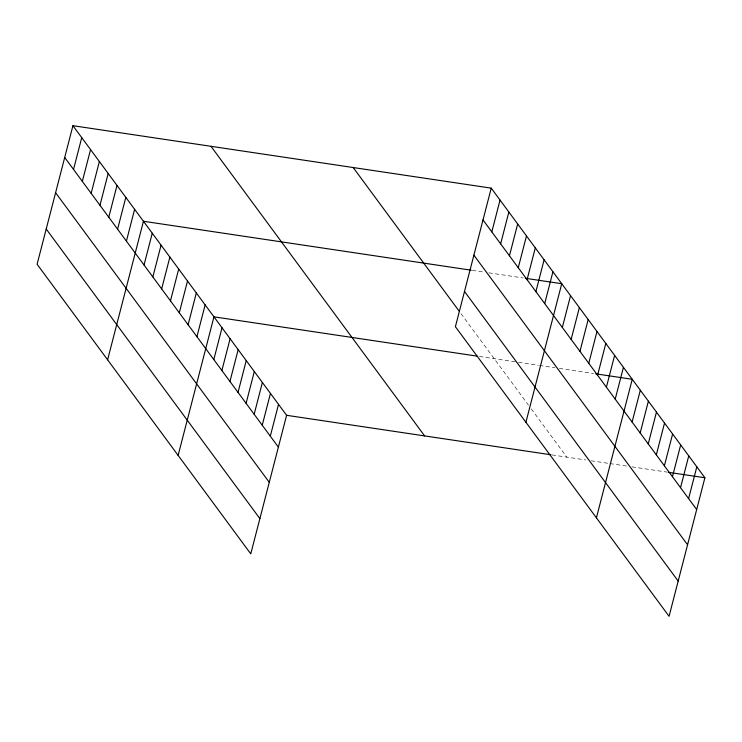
<?xml version="1.0" encoding="UTF-8"?>
<svg xmlns="http://www.w3.org/2000/svg" width="742" height="742" viewBox="0 0 742 742"><rect width="100%" height="100%" fill="white"/><g stroke="black" fill="none" stroke-linecap="round" stroke-linejoin="round"><path stroke-width="0.56" stroke-dasharray="3.71 2.78" d="M472.292 270.366L484.443 272.175M488.857 272.833L523.091 277.944M479.425 356.466L517.406 362.142M518.51 362.309L538.386 365.277M539.49 365.435L554.951 367.744M559.366 368.403L593.6 373.514M552.076 454.939L585.633 459.947M591.161 460.773L608.83 463.407M609.933 463.574L626.498 466.05M632.017 466.866L667.355 472.144M460.995 313.653L528.517 405.178M531.207 408.823L566.86 457.146"/><path stroke-width="1.11" d="M72.929 125.695L37.1 264.245L250.768 553.857L286.607 415.307L72.929 125.695L491.232 188.143L704.9 477.755L669.071 616.305L455.393 326.693L491.232 188.143M73.523 169.445L81.75 137.641M82.334 181.391L90.561 149.587M91.155 193.337L99.372 161.533M99.966 205.284L108.184 173.48M108.777 217.23L117.004 185.426M117.588 229.176L125.815 197.372M126.409 241.122L134.627 209.318M107.609 359.814L143.447 221.264L471.189 270.199M144.031 265.015L152.258 233.211M152.852 276.961L161.07 245.157M161.663 288.907L169.881 257.103M170.475 300.853L178.701 269.049M179.286 312.799L187.513 280.995M188.106 324.746L196.324 292.942M196.918 336.692L205.144 304.888M178.126 455.384L213.956 316.834L477.143 356.132M213.807 359.573L222.025 327.778M221.877 370.518L230.103 338.723M229.946 381.453L238.173 349.658M238.024 392.397L246.242 360.603M246.094 403.333L254.311 371.538M254.163 414.277L262.39 382.482M262.232 425.222L270.459 393.418M270.311 436.157L278.528 404.362M491.816 231.894L500.043 200.09M500.637 243.84L508.854 212.036M509.448 255.786L517.666 223.982M518.259 267.732L526.486 235.928M527.07 279.678L535.297 247.874M535.891 291.625L544.109 259.821M544.702 303.571L552.929 271.767M525.911 422.263L561.74 283.713L525.299 278.278M562.334 327.463L570.552 295.659M571.145 339.409L579.363 307.605M579.956 351.356L588.183 319.552M588.768 363.302L596.995 331.498M597.588 375.248L605.806 343.444M606.399 387.194L614.626 355.39M615.211 399.14L623.438 367.336M596.42 517.833L632.249 379.283L595.807 373.847M632.101 422.022L640.327 390.227M640.17 432.966L648.397 401.172M648.248 443.901L656.466 412.107M656.318 454.846L664.535 423.051M664.387 465.791L672.614 433.987M672.456 476.726L680.683 444.931M680.535 487.67L688.752 455.866M688.604 498.605L696.831 466.811M286.607 415.307L550.935 454.763M668.459 472.311L704.9 477.755M483.005 219.947L696.673 509.55M473.897 255.174L687.565 544.776M464.511 291.467L678.179 581.069M353.192 167.544L458.955 310.898M210.969 146.304L424.637 435.916M64.712 157.499L278.38 447.101M55.594 192.725L269.272 482.328M46.208 229.018L259.885 518.621"/></g></svg>
